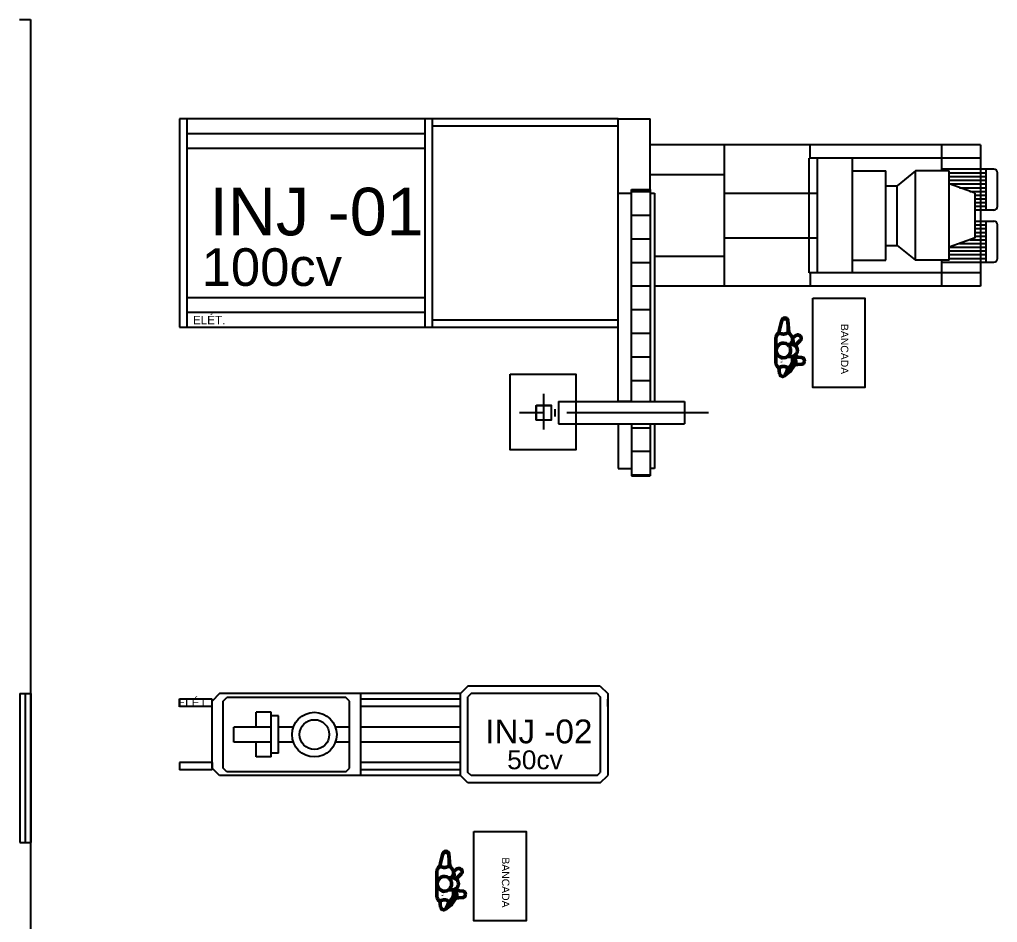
# Model space of a CAD drawing. Header units: metres. Extents: x 257 to 767, y -173 to 1.
# Drawn here: x 294.94 to 308.09, y -105.72 to -93.58 of the extents above; entities that cross this region are included whole.
import ezdxf

# ---------------------------------------------------------------- set-up
doc = ezdxf.new("R2010")
doc.units = ezdxf.units.M
doc.header["$LTSCALE"] = 10
doc.linetypes.add('CENTER2', pattern=[28.575, 19.05, -3.175, 3.175, -3.175])
doc.layers.get('0').update_dxf_attribs({"color": 254})
doc.layers.add('AM_6', color=2, linetype='Continuous', lineweight=35)
doc.layers.add('Visible (ANSI)', color=7, linetype='Continuous', lineweight=50)
for name, color, linetype in [('B-Matriz', 255, 'Continuous'), ('dim', 252, 'Continuous'), ('ELETEXTO LUMINÁRIAS', 254, 'Continuous'), ('Parede', 254, 'Continuous')]:
    doc.layers.add(name, color=color, linetype=linetype)
doc.layers.add('Janelas', color=254, linetype='Continuous', plot=False)
doc.styles.add('ARIAL', font='')
doc.styles.get("Standard").update_dxf_attribs({"font": ''})
doc.styles.get('ARIAL').set_extended_font_data('Arial')
doc.styles.get('Standard').set_extended_font_data('Arial')
pattern_1 = [(360, (469.80824, 59.047), (9e-17, 0.3175), [])]

# ---------------------------------------------------------------- blocks, each defined once
blk = doc.blocks.new('SE1270')
at = {"layer": 'B-Matriz', "color": 7, "linetype": 'Continuous'}
for p, q in [((167.119, 137.221), (167.119, 137.421)), ((167.119, 137.421), (167.319, 137.421)), ((167.319, 137.421), (167.319, 137.221)), ((167.319, 137.221), (167.119, 137.221))]:
    blk.add_line(p, q, dxfattribs=at)
blk = doc.blocks.new('MILACRON')
at = {"layer": 'B-Matriz', "color": 254, "linetype": 'Continuous'}
for p, q in [((133.288, 141.167), (133.388, 141.267)), ((133.388, 141.267), (134.488, 141.267)), ((133.562, 141.267), (133.462, 141.267)), ((134.314, 141.267), (134.414, 141.267)), ((134.588, 141.167), (134.488, 141.267)), ((133.288, 141.167), (133.288, 139.388)), ((134.588, 141.167), (134.588, 139.388)), ((133.288, 139.388), (133.388, 139.288)), ((134.588, 139.388), (134.488, 139.288)), ((134.488, 139.288), (133.388, 139.288)), ((133.388, 139.288), (133.388, 136.047)), ((133.462, 139.288), (133.462, 137.947)), ((133.562, 139.288), (133.562, 137.947)), ((133.838, 139.288), (133.838, 137.947)), ((134.038, 139.288), (134.038, 137.947)), ((134.314, 139.288), (134.314, 137.947)), ((134.414, 139.288), (134.414, 137.947)), ((134.488, 139.288), (134.488, 136.047)), ((134.488, 137.947), (133.388, 137.947)), ((134.438, 137.947), (133.438, 137.947)), ((133.488, 137.797), (133.438, 137.747)), ((134.388, 137.797), (133.488, 137.797)), ((133.838, 137.797), (133.838, 137.606)), ((134.038, 137.797), (134.038, 137.606)), ((134.438, 137.747), (134.388, 137.797)), ((133.438, 137.747), (133.438, 136.147)), ((134.438, 137.747), (134.438, 136.147)), ((133.838, 137.04), (133.838, 136.84)), ((134.038, 137.04), (134.038, 136.84)), ((134.238, 136.74), (133.638, 136.74)), ((133.638, 136.74), (133.638, 136.54)), ((134.188, 136.84), (133.688, 136.84)), ((133.688, 136.84), (133.688, 136.74)), ((133.838, 136.74), (133.838, 136.24)), ((134.038, 136.74), (134.038, 136.24)), ((134.188, 136.84), (134.188, 136.74)), ((134.238, 136.74), (134.238, 136.54)), ((133.838, 136.54), (133.638, 136.54)), ((134.238, 136.54), (134.038, 136.54)), ((134.038, 136.24), (133.838, 136.24)), ((133.488, 136.097), (133.438, 136.147)), ((134.388, 136.097), (133.488, 136.097)), ((134.438, 136.147), (134.388, 136.097)), ((133.388, 136.047), (133.488, 135.947)), ((134.488, 136.047), (134.388, 135.947)), ((133.562, 135.947), (133.462, 135.947)), ((133.462, 135.947), (133.462, 135.507)), ((134.388, 135.947), (133.488, 135.947)), ((133.562, 135.947), (133.562, 135.507)), ((134.314, 135.947), (134.314, 135.507)), ((134.314, 135.947), (134.414, 135.947)), ((134.414, 135.947), (134.414, 135.507)), ((133.462, 135.507), (133.562, 135.507)), ((134.314, 135.507), (134.414, 135.507))]:
    blk.add_line(p, q, dxfattribs=at)
at = {"layer": 'B-Matriz', "color": 254, "linetype": 'CENTER2'}
for p, q in [((133.388, 141.125), (133.429, 141.167)), ((133.388, 141.125), (133.388, 139.429)), ((133.429, 141.167), (134.447, 141.167)), ((134.488, 141.125), (134.447, 141.167)), ((134.488, 141.125), (134.488, 139.429)), ((133.388, 139.429), (133.429, 139.388)), ((134.447, 139.388), (133.429, 139.388)), ((134.488, 139.429), (134.447, 139.388))]:
    blk.add_line(p, q, dxfattribs=at)
at = {"layer": 'B-Matriz', "color": 254, "linetype": 'Continuous'}
for radius in [0.3, 0.2]:
    blk.add_circle((133.938, 137.323), radius, dxfattribs=at)
blk = doc.blocks.new('FDS_92a7681d-361a-4aa8-8bfe-e519ea100e7b_Asset')
at = {"layer": 'Visible (ANSI)', "color": 0}
for p, q in [((-132, 273), (-152, 192)), ((-111, 357), (-132, 273)), ((-15, 203), (-31, 357)), ((-31, 351), (-28, 262)), ((-28, 262), (-25, 193)), ((40, 128), (79, 156)), ((132, 152), (138, 146)), ((-44, 53), (-44, 53)), ((17, 37), (-33, 37)), ((1, 45), (1, 45)), ((32, 98), (32, 36)), ((105, 58), (79, 33)), ((137, 89), (105, 58)), ((17, -126), (-33, -126)), ((32, -124), (32, -186)), ((99, -44), (99, -44)), ((0, -134), (0, -134)), ((19, -158), (19, -158)), ((21, -293), (58, -242)), ((57, -243), (21, -292)), ((65, -234), (67, -234)), ((111, -137), (76, -134)), ((105, -232), (153, -230)), ((156, -141), (111, -137)), ((191, -194), (192, -185)), ((-147, -314), (-153, -276)), ((-141, -359), (-147, -314)), ((1, -325), (-77, -384)), ((-64, -368), (-46, -327)), ((-46, -327), (-30, -288)), ((13, -300), (13, -300))]:
    blk.add_line(p, q, dxfattribs=at)
at = {"layer": 'Visible (ANSI)', "color": 0, "extrusion": (0, 0, -1)}
for centre, radius, start, end in [((71, 353), 40, 3.6289, 173.8997), ((89, 176), 65, 10.3886, 14.2288), ((45, 200), 30, 173.8997, 185.0696), ((-103, 124), 40, 53.4587, 69.5368), ((-25, 71), 10, 315.6047, 315.6048), ((-25, 71), 10, 159.7064, 225.8781), ((-31, 55), 8, 191.6496, 257.2365), ((-109, 118), 40, 202.3805, 225.9587), ((89, -44), 99, 235.3736, 0), ((27, -198), 61, 169.093, 202.6945), ((-49, -203), 9, 343.263, 114.3092), ((-67, -193), 10, 32.9677, 208.1441), ((-69, -184), 8, 356.3441, 171.8789), ((101, -353), 40, 232.4111, 351.4533), ((89, -263), 65, 197.47, 203.3745), ((17, -301), 30, 181.8089, 235.6527), ((-21, -270), 12.5, 23.6278, 23.6423), ((-11, -285), 12.5, 215.6963, 224.7776)]:
    blk.add_arc(centre, radius, start, end, dxfattribs=at)
at = {"layer": 'Visible (ANSI)', "color": 0}
for centre, start, end in [((-69, -182), 157.4674, 157.4688), ((-69, -182), 204.668, 204.6684), ((151, -190), 272.5, 288.5782), ((152, -181), 61.4218, 85)]:
    blk.add_arc(centre, 40, start, end, dxfattribs=at)
at = {"layer": 'Visible (ANSI)', "color": 0, "extrusion": (0, 0, -1)}
for centre, major_axis, ratio, start_param, end_param in [((-89, -44), (-99, 0), 0.999996, 0, 2.175405), ((17, -44), (-81.5, 0), 0.994803, 1.570796, 1.760239), ((48, -234), (4.9, -11.5), 0.964839, 5.599828, 5.771161), ((-100, -353), (22.8, 35.3), 0.938026, 1.394254, 1.708407), ((12, -263), (2.76, 3.29), 0.154581, 3.750816, 3.752076)]:
    blk.add_ellipse(centre, major_axis=major_axis, ratio=ratio, start_param=start_param, end_param=end_param, dxfattribs=at)
at = {"layer": 'Visible (ANSI)', "color": 0}
for centre, major_axis, ratio, start_param, end_param in [((-27, -198), (-54.5, 28.3), 0.992931, 5.812783, 5.812797), ((-27, -198), (-54.5, 28.3), 0.992931, 5.571446, 5.571501), ((50, -201), (-7.55, -0.57), 0.721796, 4.372445, 4.516697), ((69, -183), (-6.9, 0.24), 0.722047, 4.345706, 4.786606), ((-17, -301), (15.8, -25.5), 0.919138, 0.09354, 1.614755)]:
    blk.add_ellipse(centre, major_axis=major_axis, ratio=ratio, start_param=start_param, end_param=end_param, dxfattribs=at)
for points, knots in [([(-111, 357), (-110, 357), (-110, 357), (-110, 359), (-110, 360), (-108, 362), (-108, 364), (-106, 366), (-105, 367), (-103, 370), (-101, 371), (-96, 374), (-94, 375), (-89, 377), (-86, 378), (-81, 379), (-78, 379), (-72, 380), (-70, 380), (-64, 379), (-61, 378), (-55, 377), (-53, 376), (-48, 373), (-45, 372), (-42, 370), (-41, 369), (-39, 366), (-38, 365), (-36, 363), (-35, 362), (-33, 359), (-33, 358), (-32, 356), (-32, 355), (-31, 354), (-31, 353), (-31, 352)], [15.008551, 15.008551, 15.008551, 15.008551, 15.042896, 15.042896, 15.572912, 15.572912, 16.102929, 16.102929, 16.632945, 16.632945, 17.470412, 17.470412, 18.307878, 18.307878, 19.145345, 19.145345, 19.982812, 19.982812, 20.820278, 20.820278, 21.657745, 21.657745, 22.495211, 22.495211, 23.332678, 23.332678, 23.862694, 23.862694, 24.392711, 24.392711, 24.922727, 24.922727, 25.452744, 25.452744, 25.848287, 25.848287, 26.150925, 26.150925, 26.150925, 26.150925]), ([(-31, 352), (-31, 352), (-31, 352), (-31, 352), (-31, 351), (-31, 351), (-31, 351), (-31, 351)], [17.3663364, 17.3663364, 17.3663364, 17.3663364, 17.4021233, 17.4021233, 17.578507, 17.578507, 17.5972984, 17.5972984, 17.5972984, 17.5972984]), ([(-191, 114), (-191, 115), (-191, 115), (-191, 117), (-191, 118), (-191, 122), (-191, 125), (-190, 131), (-189, 136), (-185, 148), (-181, 156), (-172, 171), (-166, 178), (-157, 185), (-155, 186), (-153, 187)], [0.000041, 0.000041, 0.000041, 0.000041, 0.22856, 0.22856, 0.566632, 0.566632, 1.335182, 1.335182, 2.656096, 2.656096, 5.263054, 5.263054, 7.917737, 7.917737, 8.596799, 8.596799, 8.596799, 8.596799]), ([(-109, 178), (-116, 179), (-122, 181), (-134, 183), (-138, 184), (-146, 186), (-149, 187), (-153, 187), (-153, 187), (-153, 187)], [0.000025, 0.000025, 0.000025, 0.000025, 2.22754, 2.22754, 4.272799, 4.272799, 6.523502, 6.523502, 8.236706, 8.236706, 8.236706, 8.236706]), ([(-52, 183), (-54, 183), (-55, 182), (-58, 181), (-60, 181), (-64, 179), (-66, 179), (-71, 178), (-73, 177), (-78, 176), (-80, 176), (-85, 176), (-87, 176), (-92, 176), (-94, 176), (-99, 176), (-101, 176), (-105, 177), (-107, 178), (-109, 178)], [15.481721, 15.481721, 15.481721, 15.481721, 15.965824, 15.965824, 16.609722, 16.609722, 17.289414, 17.289414, 17.969106, 17.969106, 18.648797, 18.648797, 19.328489, 19.328489, 20.008181, 20.008181, 20.687873, 20.687873, 21.213722, 21.213722, 21.213722, 21.213722]), ([(-28, 193), (-29, 193), (-32, 192), (-40, 188), (-46, 186), (-52, 183)], [0.000266, 0.000266, 0.000266, 0.000266, 2.563841, 2.563841, 5.126676, 5.126676, 5.126676, 5.126676]), ([(-26, 193), (-26, 193), (-26, 193), (-27, 194), (-27, 194), (-28, 193)], [1.065013, 1.065013, 1.065013, 1.065013, 1.08874, 1.08874, 2.177493, 2.177493, 2.177493, 2.177493]), ([(-26, 193), (-18, 190), (-11, 185), (-3, 177), (-1, 176), (0, 174)], [0, 0, 0, 0, 2.678301, 2.678301, 3.249027, 3.249027, 3.249027, 3.249027]), ([(-18, 189), (-18, 189), (-18, 189), (-18, 189), (-18, 190), (-18, 190), (-17, 190), (-17, 191), (-17, 191), (-17, 191), (-16, 192), (-16, 193), (-16, 193), (-16, 193), (-16, 194), (-16, 194), (-15, 195), (-15, 195), (-15, 196), (-15, 196), (-15, 196), (-15, 196), (-15, 196), (-15, 197), (-15, 197)], [-0.4502566, -0.4502566, -0.4502566, -0.4502566, -0.4375, -0.4375, -0.4375, -0.3991531, -0.3991531, -0.3991531, -0.375, -0.375, -0.375, -0.2681938, -0.2681938, -0.2681938, -0.25, -0.25, -0.25, -0.131596, -0.131596, -0.131596, -0.125, -0.125, -0.125, -0.0368129, -0.0368129, -0.0368129, -0.0368129]), ([(-12, 188), (-11, 187), (-11, 187), (-11, 185), (-10, 185), (-10, 184)], [0, 0, 0, 0, 0.3206308, 0.3206308, 0.7146659, 0.7146659, 0.7146659, 0.7146659]), ([(0, 174), (8, 167), (14, 158), (25, 138), (29, 128), (32, 110), (32, 104), (32, 98)], [0, 0, 0, 0, 4.644157, 4.644157, 8.828648, 8.828648, 11.099315, 11.099315, 11.099315, 11.099315]), ([(89, 162), (91, 162), (92, 163), (94, 163), (96, 164), (97, 164), (99, 164), (101, 164), (102, 164), (104, 164), (106, 164), (107, 164), (109, 164), (110, 164), (112, 163), (113, 163), (115, 163), (116, 162), (117, 162), (119, 161), (120, 160), (121, 160), (123, 159), (124, 158), (125, 158), (126, 157), (127, 156), (128, 155), (130, 154), (131, 153), (132, 152), (132, 152), (132, 152), (132, 152)], [-1, -1, -1, -1, -0.9001, -0.9001, -0.9001, -0.8002001, -0.8002001, -0.8002001, -0.7003001, -0.7003001, -0.7003001, -0.6004001, -0.6004001, -0.6004001, -0.5005002, -0.5005002, -0.5005002, -0.4006002, -0.4006002, -0.4006002, -0.3007002, -0.3007002, -0.3007002, -0.2008003, -0.2008003, -0.2008003, -0.1009003, -0.1009003, -0.1009003, -0.0010003, -0.0010003, -0.0010003, 0, 0, 0, 0]), ([(138, 146), (138, 146), (138, 146), (138, 146), (139, 145), (140, 143), (141, 142), (142, 141), (142, 140), (143, 139), (144, 138), (145, 136), (145, 135), (146, 134), (146, 133), (147, 131), (147, 130), (148, 128), (148, 127), (148, 125), (149, 124), (149, 122), (149, 121), (149, 119), (149, 118), (149, 116), (149, 114), (149, 113), (149, 111), (148, 109), (148, 108), (147, 106), (147, 104), (146, 102)], [-1, -1, -1, -1, -0.9990278, -0.9990278, -0.9990278, -0.899125, -0.899125, -0.899125, -0.7992223, -0.7992223, -0.7992223, -0.6993195, -0.6993195, -0.6993195, -0.5994167, -0.5994167, -0.5994167, -0.4995139, -0.4995139, -0.4995139, -0.3996111, -0.3996111, -0.3996111, -0.2997083, -0.2997083, -0.2997083, -0.1998056, -0.1998056, -0.1998056, -0.0999028, -0.0999028, -0.0999028, 0, 0, 0, 0]), ([(-191, -130), (-191, -119), (-191, -108), (-192, -88), (-192, -78), (-192, -63), (-192, -57), (-192, -49), (-192, -48), (-192, -44), (-192, -41), (-192, -37), (-192, -35), (-192, -30), (-192, -27), (-192, -16), (-192, -8), (-191, 13), (-191, 27), (-191, 41)], [0, 0, 0, 0, 3.31568, 3.31568, 6.671263, 6.671263, 8.725308, 8.725308, 9.170186, 9.170186, 9.919849, 9.919849, 10.589212, 10.589212, 11.635853, 11.635853, 14.39648, 14.39648, 18.760079, 18.760079, 18.760079, 18.760079]), ([(-33, -126), (-31, -124), (-29, -122), (-25, -119), (-23, -117), (-19, -113), (-17, -111), (-14, -107), (-12, -105), (-9, -101), (-8, -98), (-4, -92), (-2, -88), (1, -80), (2, -76), (5, -67), (6, -62), (7, -53), (7, -49), (7, -40), (7, -35), (6, -26), (5, -22), (2, -13), (1, -8), (-2, 0), (-4, 4), (-8, 10), (-9, 12), (-12, 16), (-14, 19), (-17, 23), (-19, 25), (-23, 29), (-25, 30), (-29, 34), (-31, 36), (-33, 37)], [-24.183744, -24.183744, -24.183744, -24.183744, -23.332292, -23.332292, -22.545809, -22.545809, -21.759326, -21.759326, -20.972843, -20.972843, -20.18636, -20.18636, -18.887317, -18.887317, -17.588274, -17.588274, -16.28923, -16.28923, -14.990187, -14.990187, -13.691144, -13.691144, -12.392101, -12.392101, -11.093058, -11.093058, -9.794015, -9.794015, -9.007532, -9.007532, -8.221049, -8.221049, -7.434566, -7.434566, -6.648083, -6.648083, -5.796631, -5.796631, -5.796631, -5.796631]), ([(99, -44), (99, -39), (98, -34), (96, -23), (94, -18), (90, -8), (88, -3), (82, 6), (78, 10), (71, 17), (67, 20), (58, 26), (53, 29), (43, 33), (38, 35), (28, 37), (22, 37), (17, 37)], [12.470996, 12.470996, 12.470996, 12.470996, 14.02855, 14.02855, 15.586104, 15.586104, 17.143658, 17.143658, 18.701212, 18.701212, 20.261408, 20.261408, 21.821603, 21.821603, 23.381798, 23.381798, 24.941993, 24.941993, 24.941993, 24.941993]), ([(32, 110), (34, 107), (35, 103), (40, 92), (41, 84), (42, 68), (41, 61), (38, 53)], [2.050559, 2.050559, 2.050559, 2.050559, 3.897504, 3.897504, 7.759678, 7.759678, 11.26289, 11.26289, 11.26289, 11.26289]), ([(35, 74), (35, 73), (35, 73), (35, 72), (35, 71), (34, 70), (33, 68), (33, 68), (33, 68), (32, 68)], [-0.8438788, -0.8438788, -0.8438788, -0.8438788, -0.7618962, -0.7618962, -0.7618962, -0.5714216, -0.5714216, -0.5714216, -0.5590297, -0.5590297, -0.5590297, -0.5590297]), ([(38, 53), (38, 53), (38, 52), (38, 52), (37, 51), (36, 50), (36, 50), (35, 49), (34, 49), (32, 49)], [-0.3574043, -0.3574043, -0.3574043, -0.3574043, -0.2857293, -0.2857293, -0.2857293, -0.142868, -0.142868, -0.142868, -0.0061129, -0.0061129, -0.0061129, -0.0061129]), ([(32, 36), (33, 36), (33, 36), (38, 35), (43, 33), (53, 29), (58, 26), (67, 20), (71, 17), (78, 10), (82, 6), (88, -3), (90, -8), (94, -18), (96, -23), (98, -34), (99, -39), (99, -44)], [1.511058, 1.511058, 1.511058, 1.511058, 1.561302, 1.561302, 3.122604, 3.122604, 4.683906, 4.683906, 6.245208, 6.245208, 7.803651, 7.803651, 9.362093, 9.362093, 10.920536, 10.920536, 12.478978, 12.478978, 12.478978, 12.478978]), ([(79, 33), (78, 32), (77, 31), (75, 29), (74, 28), (72, 26), (71, 25), (70, 24), (69, 24), (68, 23), (68, 23), (68, 22), (67, 22), (67, 22), (67, 22), (67, 22), (66, 21), (66, 21), (66, 21), (66, 21), (66, 21), (66, 21)], [-1, -1, -1, -1, -0.9285714, -0.9285714, -0.9285714, -0.8571429, -0.8571429, -0.8571429, -0.8214286, -0.8214286, -0.8214286, -0.8125, -0.8125, -0.8125, -0.8035714, -0.8035714, -0.8035714, -0.7946429, -0.7946429, -0.7946429, -0.7927944, -0.7927944, -0.7927944, -0.7927944]), ([(17, -126), (22, -126), (28, -125), (38, -123), (43, -122), (53, -117), (58, -115), (67, -109), (71, -105), (78, -98), (82, -94), (88, -85), (90, -81), (94, -71), (96, -65), (98, -55), (99, -49), (99, -44)], [0, 0, 0, 0, 1.560195, 1.560195, 3.12039, 3.12039, 4.680585, 4.680585, 6.24078, 6.24078, 7.798334, 7.798334, 9.355888, 9.355888, 10.913442, 10.913442, 12.470996, 12.470996, 12.470996, 12.470996]), ([(-153, -276), (-160, -271), (-167, -265), (-178, -251), (-182, -243), (-187, -231), (-188, -227), (-190, -219), (-190, -216), (-191, -211), (-191, -209), (-191, -207), (-191, -206), (-191, -204), (-191, -203), (-191, -202)], [0, 0, 0, 0, 2.67052, 2.67052, 5.323485, 5.323485, 6.636029, 6.636029, 7.633458, 7.633458, 8.142136, 8.142136, 8.40093, 8.40093, 8.659308, 8.659308, 8.659308, 8.659308]), ([(-153, -276), (-153, -275), (-152, -275), (-148, -273), (-145, -272), (-136, -268), (-129, -267), (-118, -263), (-113, -262), (-109, -261)], [0.000082, 0.000082, 0.000082, 0.000082, 1.94425, 1.94425, 4.117837, 4.117837, 6.701515, 6.701515, 8.232609, 8.232609, 8.232609, 8.232609]), ([(-109, -261), (-107, -260), (-105, -260), (-101, -259), (-98, -259), (-94, -259), (-91, -258), (-87, -258), (-85, -259), (-80, -259), (-78, -259), (-73, -260), (-71, -261), (-67, -262), (-64, -262), (-61, -264), (-59, -265), (-56, -266), (-54, -266), (-53, -267)], [17.376663, 17.376663, 17.376663, 17.376663, 17.911272, 17.911272, 18.575275, 18.575275, 19.239279, 19.239279, 19.903283, 19.903283, 20.567286, 20.567286, 21.23129, 21.23129, 21.895294, 21.895294, 22.529922, 22.529922, 22.971851, 22.971851, 22.971851, 22.971851]), ([(9, -252), (9, -252), (9, -252), (9, -252), (-32, -258), (50, -245), (9, -252)], [-0.06219732343, -0.06219732343, -0.06219732343, -0.06219732343, -0.06219641255, -0.06219641255, -0.06219641255, -0.06218691031, -0.06218691031, -0.06218691031, -0.06218691031]), ([(0, -263), (-6, -269), (-13, -275), (-23, -280), (-25, -281), (-27, -282)], [0, 0, 0, 0, 2.681872, 2.681872, 3.36781, 3.36781, 3.36781, 3.36781]), ([(9, -252), (9, -252), (9, -252), (9, -252), (9, -252), (31, -252), (-13, -251), (9, -252)], [-1.46288517286, -1.46288517286, -1.46288517286, -1.46288517286, -1.46288361896, -1.46288361896, -1.46288361896, -1.46288360896, -1.46287514758, -1.46287514758, -1.46287514758, -1.46287514758]), ([(32, -186), (32, -196), (31, -205), (26, -222), (23, -231), (14, -246), (9, -253), (2, -261), (1, -262), (0, -263)], [0, 0, 0, 0, 3.372282, 3.372282, 6.768712, 6.768712, 10.386538, 10.386538, 11.103832, 11.103832, 11.103832, 11.103832]), ([(0, -263), (1, -263), (1, -263), (2, -263), (3, -263), (5, -263), (7, -264), (9, -265), (12, -266), (14, -268), (15, -269), (16, -270), (16, -271), (17, -272), (18, -273), (18, -275), (19, -277), (20, -279), (20, -281), (21, -283), (21, -285), (20, -286), (20, -287), (20, -289), (20, -290), (19, -291), (19, -292), (18, -292)], [-0.6589282, -0.6589282, -0.6589282, -0.6589282, -0.6428571, -0.6428571, -0.6428571, -0.5714286, -0.5714286, -0.5714286, -0.4761905, -0.4761905, -0.4761905, -0.4285714, -0.4285714, -0.4285714, -0.3809524, -0.3809524, -0.3809524, -0.2857143, -0.2857143, -0.2857143, -0.2142857, -0.2142857, -0.2142857, -0.1428571, -0.1428571, -0.1428571, -0.0746954, -0.0746954, -0.0746954, -0.0746954]), ([(21, -255), (20, -254), (19, -254), (18, -253), (16, -253), (14, -252), (12, -252), (12, -251), (11, -251), (10, -251), (10, -251), (10, -251), (10, -251)], [-0.9980512, -0.9980512, -0.9980512, -0.9980512, -0.7923178, -0.7923178, -0.7923178, -0.3563773, -0.3563773, -0.3563773, -0.138407, -0.138407, -0.138407, -0.1318201, -0.1318201, -0.1318201, -0.1318201]), ([(10, -252), (10, -252), (10, -252), (12, -252), (13, -252), (15, -253), (16, -253), (19, -254), (20, -254), (21, -255)], [-1.3516, -1.3516, -1.3516, -1.3516, -1.181291, -1.181291, -0.778515, -0.778515, -0.39897, -0.39897, -0.000624, -0.000624, -0.000624, -0.000624]), ([(21, -255), (22, -255), (23, -256), (26, -258), (27, -258), (30, -260), (31, -261), (33, -262), (34, -262), (37, -261), (39, -260), (41, -257), (42, -256), (42, -256)], [-46.402476, -46.402476, -46.402476, -46.402476, -43.360617, -43.360617, -40.966111, -40.966111, -37.097931, -37.097931, -32.598241, -32.598241, -27.036941, -27.036941, -26.261639, -26.261639, -26.261639, -26.261639]), ([(23, -229), (28, -222), (34, -216), (47, -202), (53, -194), (59, -188)], [3.372761, 3.372761, 3.372761, 3.372761, 6.204471, 6.204471, 10.156957, 10.156957, 10.156957, 10.156957]), ([(76, -134), (74, -134), (72, -134), (70, -134), (68, -134), (66, -134), (64, -133), (63, -133), (62, -133), (60, -133), (60, -133), (60, -133), (60, -133), (59, -133), (59, -133), (59, -133), (58, -133), (57, -133), (57, -133), (56, -133), (54, -134), (53, -134), (52, -134), (51, -134), (50, -134), (50, -134), (49, -134), (48, -135), (48, -135), (48, -135), (47, -135), (47, -135), (47, -135), (46, -135), (46, -136), (45, -136), (45, -136), (44, -136), (44, -137), (43, -137), (43, -137), (42, -138), (42, -138), (41, -139), (40, -139), (40, -139), (39, -140), (38, -141), (37, -141), (36, -142), (36, -142), (35, -143), (35, -143), (35, -143), (34, -143), (34, -143), (34, -143), (34, -144), (33, -144), (33, -144), (33, -144), (33, -144), (33, -144), (32, -144)], [0, 0, 0, 0, 0.0714286, 0.0714286, 0.0714286, 0.1428571, 0.1428571, 0.1428571, 0.1785714, 0.1785714, 0.1785714, 0.1875, 0.1875, 0.1875, 0.1964286, 0.1964286, 0.1964286, 0.2142857, 0.2142857, 0.2142857, 0.25, 0.25, 0.25, 0.2678571, 0.2678571, 0.2678571, 0.2767857, 0.2767857, 0.2767857, 0.28125, 0.28125, 0.28125, 0.2857143, 0.2857143, 0.2857143, 0.2916667, 0.2916667, 0.2916667, 0.297619, 0.297619, 0.297619, 0.3095238, 0.3095238, 0.3095238, 0.3333333, 0.3333333, 0.3333333, 0.3809524, 0.3809524, 0.3809524, 0.4285714, 0.4285714, 0.4285714, 0.4404762, 0.4404762, 0.4404762, 0.452381, 0.452381, 0.452381, 0.4761905, 0.4761905, 0.4761905, 0.4833417, 0.4833417, 0.4833417, 0.4833417]), ([(51, -196), (51, -196), (50, -196), (50, -196), (49, -196), (47, -196), (46, -196), (45, -197), (44, -198), (43, -199), (42, -199), (41, -200), (41, -202), (40, -202), (40, -203), (40, -204), (40, -205), (40, -205), (41, -206)], [0, 0, 0, 0, 0.0420776, 0.0420776, 0.0420776, 0.2252411, 0.2252411, 0.2252411, 0.4084045, 0.4084045, 0.4084045, 0.591568, 0.591568, 0.591568, 0.7136769, 0.7136769, 0.7136769, 0.8489106, 0.8489106, 0.8489106, 0.8489106]), ([(76, -198), (73, -206), (69, -215), (58, -232), (53, -240), (46, -251), (44, -253), (42, -256)], [0, 0, 0, 0, 3.805324, 3.805324, 7.087246, 7.087246, 8.245589, 8.245589, 8.245589, 8.245589]), ([(77, -183), (79, -191), (79, -199), (77, -213), (74, -219), (68, -232), (63, -238), (57, -243)], [0, 0, 0, 0, 3.894636, 3.894636, 7.473313, 7.473313, 11.227978, 11.227978, 11.227978, 11.227978]), ([(58, -242), (58, -242), (58, -242), (58, -242), (58, -242), (57, -242), (57, -242), (57, -242), (57, -243), (57, -243), (57, -243)], [-0.032543, -0.032543, -0.032543, -0.032543, 0, 0, 0, 0.0594978, 0.0594978, 0.1189956, 0.1189956, 0.1878507, 0.1878507, 0.1878507, 0.1878507]), ([(58, -242), (58, -241), (59, -240), (59, -239), (59, -239), (59, -239), (59, -239)], [0.0000001, 0.0000001, 0.0000001, 0.0000001, 0.7593462, 0.7593462, 0.7593462, 1, 1, 1, 1]), ([(59, -230), (59, -230), (60, -231), (60, -231), (60, -231), (60, -232), (60, -232), (60, -233), (60, -235), (60, -236), (60, -236), (60, -237), (60, -238), (60, -238), (60, -238), (60, -238), (60, -238), (59, -239), (59, -239), (59, -239), (59, -239), (59, -240)], [0.4591253, 0.4591253, 0.4591253, 0.4591253, 0.5, 0.5, 0.5, 0.5618683, 0.5618683, 0.5618683, 0.75, 0.75, 0.75, 0.8564567, 0.8564567, 0.8564567, 0.875, 0.875, 0.875, 0.9375, 0.9375, 0.9375, 1, 1, 1, 1]), ([(59, -239), (59, -238), (60, -237), (60, -237), (60, -236), (60, -235), (60, -234), (60, -233), (59, -232), (59, -232), (59, -231), (59, -231), (59, -231)], [0, 0, 0, 0, 0.1201953, 0.1201953, 0.1201953, 0.2961566, 0.2961566, 0.2961566, 0.4721179, 0.4721179, 0.4721179, 0.5159618, 0.5159618, 0.5159618, 0.5159618]), ([(76, -198), (76, -197), (76, -197), (76, -196), (76, -195), (76, -193), (75, -192), (74, -190), (73, -189), (72, -188), (71, -187), (69, -187), (68, -186), (67, -186), (65, -185), (64, -185), (63, -185), (63, -185), (62, -186), (61, -186), (61, -186), (60, -186)], [0.173555, 0.173555, 0.173555, 0.173555, 0.2381038, 0.2381038, 0.2381038, 0.4285784, 0.4285784, 0.4285784, 0.5714343, 0.5714343, 0.5714343, 0.7142902, 0.7142902, 0.7142902, 0.8571462, 0.8571462, 0.8571462, 0.9285741, 0.9285741, 0.9285741, 1, 1, 1, 1]), ([(69, -178), (69, -178), (68, -178), (68, -178), (67, -178), (66, -178), (65, -179), (64, -179), (63, -180), (62, -181), (62, -182), (61, -183), (61, -184), (61, -184), (61, -185), (61, -185)], [0, 0, 0, 0, 0.0283921, 0.0283921, 0.0283921, 0.2170441, 0.2170441, 0.2170441, 0.4056961, 0.4056961, 0.4056961, 0.5943481, 0.5943481, 0.5943481, 0.6981724, 0.6981724, 0.6981724, 0.6981724]), ([(67, -234), (68, -234), (68, -234), (69, -233), (69, -233), (69, -233), (69, -233), (69, -232), (70, -231), (70, -230), (70, -229), (70, -229), (70, -228), (71, -228), (71, -227), (71, -226), (71, -226), (71, -225), (71, -225)], [-1, -1, -1, -1, -0.75, -0.75, -0.75, -0.7139795, -0.7139795, -0.7139795, -0.5, -0.5, -0.5, -0.4064043, -0.4064043, -0.4064043, -0.2489076, -0.2489076, -0.2489076, -0.2362165, -0.2362165, -0.2362165, -0.2362165]), ([(67, -234), (73, -234), (80, -233), (86, -233), (87, -233), (90, -233), (95, -233), (100, -233), (103, -232), (105, -232)], [0, 0, 0, 0, 0.5, 0.5, 0.5, 0.75, 0.75, 0.75, 1, 1, 1, 1]), ([(77, -183), (77, -183), (77, -183), (76, -182), (76, -181), (75, -181), (75, -180), (74, -179), (74, -179), (73, -179), (73, -179), (72, -178), (72, -178)], [0.6849577, 0.6849577, 0.6849577, 0.6849577, 0.7142909, 0.7142909, 0.7142909, 0.8571467, 0.8571467, 0.8571467, 0.9285745, 0.9285745, 0.9285745, 1, 1, 1, 1]), ([(164, -228), (166, -228), (167, -227), (169, -226), (171, -225), (172, -225), (173, -224), (175, -223), (176, -222), (177, -221), (179, -220), (180, -218), (181, -217), (182, -216), (183, -215), (184, -214), (185, -213), (185, -211), (186, -210), (187, -209), (188, -207), (188, -206), (189, -205), (189, -203), (190, -202), (190, -201), (190, -199), (191, -198), (191, -197), (191, -195), (191, -194), (191, -194), (191, -194), (191, -194)], [0, 0, 0, 0, 0.0999, 0.0999, 0.0999, 0.1997999, 0.1997999, 0.1997999, 0.2996999, 0.2996999, 0.2996999, 0.3995999, 0.3995999, 0.3995999, 0.4994998, 0.4994998, 0.4994998, 0.5993998, 0.5993998, 0.5993998, 0.6992998, 0.6992998, 0.6992998, 0.7991997, 0.7991997, 0.7991997, 0.8990997, 0.8990997, 0.8990997, 0.9989997, 0.9989997, 0.9989997, 1, 1, 1, 1]), ([(192, -185), (192, -185), (192, -185), (192, -185), (192, -183), (192, -182), (192, -180), (192, -179), (192, -178), (192, -176), (192, -175), (191, -173), (191, -172), (191, -171), (190, -169), (190, -168), (189, -166), (189, -165), (188, -164), (187, -162), (187, -161), (186, -160), (185, -158), (184, -157), (183, -156), (182, -155), (181, -153), (180, -152), (178, -151), (177, -150), (176, -149), (174, -148), (173, -147), (171, -146)], [0, 0, 0, 0, 0.0009722, 0.0009722, 0.0009722, 0.100875, 0.100875, 0.100875, 0.2007777, 0.2007777, 0.2007777, 0.3006805, 0.3006805, 0.3006805, 0.4005833, 0.4005833, 0.4005833, 0.5004861, 0.5004861, 0.5004861, 0.6003889, 0.6003889, 0.6003889, 0.7002917, 0.7002917, 0.7002917, 0.8001944, 0.8001944, 0.8001944, 0.9000972, 0.9000972, 0.9000972, 1, 1, 1, 1]), ([(-53, -267), (-51, -268), (-49, -269), (-42, -272), (-37, -275), (-31, -278), (-29, -280), (-28, -281), (-27, -282), (-27, -282)], [0, 0, 0, 0, 0.742501, 0.742501, 3.322095, 3.322095, 5.008322, 5.008322, 6.43157, 6.43157, 6.43157, 6.43157]), ([(6, -285), (5, -284), (4, -283), (4, -283), (3, -282), (2, -281), (2, -281), (1, -280), (1, -280), (1, -280), (0, -279), (-2, -278), (-3, -277), (-4, -276), (-5, -276), (-6, -275), (-8, -274), (-9, -273), (-11, -273), (-11, -273), (-11, -273), (-11, -273)], [-1, -1, -1, -1, -0.8600544, -0.8600544, -0.8600544, -0.75, -0.75, -0.75, -0.7023724, -0.7023724, -0.7023724, -0.5, -0.5, -0.5, -0.3712395, -0.3712395, -0.3712395, -0.0870628, -0.0870628, -0.0870628, -0.0801681, -0.0801681, -0.0801681, -0.0801681]), ([(6, -285), (6, -285), (6, -286), (6, -286), (7, -287), (9, -289), (10, -291), (10, -291), (10, -291), (10, -292), (11, -292), (11, -293), (11, -294), (12, -294), (12, -295), (12, -296), (12, -296), (12, -296), (12, -296), (13, -297), (13, -298), (13, -299), (13, -299), (13, -299), (13, -299), (13, -300), (13, -300), (13, -301), (13, -301), (13, -301), (13, -302)], [0, 0, 0, 0, 0.0263229, 0.0263229, 0.0263229, 0.25, 0.25, 0.25, 0.2928316, 0.2928316, 0.2928316, 0.375, 0.375, 0.375, 0.4736985, 0.4736985, 0.4736985, 0.5, 0.5, 0.5, 0.6428571, 0.6428571, 0.6428571, 0.6503076, 0.6503076, 0.6503076, 0.75, 0.75, 0.75, 0.8046607, 0.8046607, 0.8046607, 0.8046607]), ([(41, -264), (41, -265), (41, -265), (39, -269), (36, -273), (33, -277)], [7.561875, 7.561875, 7.561875, 7.561875, 7.733884, 7.733884, 10.473832, 10.473832, 10.473832, 10.473832])]:
    blk.add_open_spline(points, degree=3, knots=knots, dxfattribs=at)
for points in [[(-15, 199), (-14, 196), (-13, 192), (-12, 188)], [(-13, 193), (-10, 188), (-6, 183), (-3, 177)], [(-10, 184), (-10, 184), (-10, 184), (-10, 184)], [(0, 174), (0, 174), (0, 174), (0, 174)], [(-191, 41), (-191, 66), (-191, 90), (-191, 114)], [(18, 65), (18, 65), (18, 65), (18, 65)], [(30, 120), (33, 123), (37, 125), (40, 128)], [(32, 84), (33, 81), (34, 77), (35, 74)], [(-191, -202), (-191, -178), (-191, -154), (-191, -130)], [(-106, -174), (-106, -174), (-106, -174), (-106, -174)], [(-105, -194), (-105, -194), (-105, -194), (-105, -194)], [(0, -263), (0, -263), (0, -263), (0, -263)], [(0, -263), (0, -263), (0, -263), (0, -263)], [(13, -252), (13, -252), (13, -252), (13, -252)], [(18, -148), (18, -148), (18, -148), (18, -148)], [(41, -208), (41, -207), (41, -207), (41, -206)], [(47, -257), (47, -257), (47, -257), (47, -257)], [(57, -243), (57, -243), (57, -243), (57, -243)], [(60, -237), (59, -238), (59, -240), (58, -242)], [(67, -234), (67, -234), (67, -234), (67, -234)], [(-153, -276), (-153, -276), (-153, -276), (-153, -276)], [(15, -298), (14, -300), (14, -302), (13, -304)], [(18, -292), (17, -294), (16, -296), (15, -298)], [(20, -294), (18, -296), (17, -298), (15, -300)], [(19, -292), (19, -292), (19, -292), (19, -292)], [(20, -279), (20, -279), (20, -279), (20, -279)], [(20, -294), (20, -293), (21, -293), (21, -293)]]:
    blk.add_open_spline(points, degree=3, dxfattribs=at)

msp = doc.modelspace()

# ---------------------------------------------------------------- hatches: boundary and pattern name
h = msp.add_hatch()
h.set_pattern_fill('ANSI31', color=254, scale=0.1, angle=315, style=0)
h.set_pattern_definition(pattern_1)
h.paths.add_polyline_path([(303.167, -98.717), (303.417, -98.717), (303.417, -95.867), (303.167, -95.867), (303.167, -95.917)])
h = msp.add_hatch()
h.set_pattern_fill('ANSI31', color=254, scale=0.1, angle=315, style=0)
h.set_pattern_definition(pattern_1)
h.paths.add_polyline_path([(303.417, -99.017), (303.167, -99.017), (303.167, -99.717), (303.417, -99.717)])

# ---------------------------------------------------------------- linework, layer by layer
msp.add_line((294.937, -93.582), (295.087, -93.582))
at = {"color": 254}
for p, q in [((302.987, -94.917), (297.087, -94.917)), ((300.387, -94.917), (300.387, -97.717)), ((300.487, -94.917), (300.487, -97.717)), ((302.987, -97.717), (302.987, -94.917)), ((302.987, -94.917), (303.417, -94.917)), ((303.417, -95.867), (303.417, -94.917)), ((302.987, -95.017), (300.487, -95.017)), ((300.387, -95.117), (297.187, -95.117)), ((300.387, -95.317), (297.187, -95.317)), ((307.857, -95.267), (303.417, -95.267)), ((304.417, -97.167), (304.417, -95.267)), ((305.567, -95.447), (305.567, -95.267)), ((307.337, -95.617), (307.337, -95.267)), ((307.857, -95.447), (305.557, -95.447)), ((305.557, -96.987), (305.557, -95.447)), ((305.667, -96.987), (305.667, -95.447)), ((306.137, -96.987), (306.137, -95.447)), ((304.417, -95.667), (303.417, -95.667)), ((306.137, -95.617), (306.587, -95.617)), ((306.587, -96.817), (306.587, -95.617)), ((306.987, -95.617), (306.737, -95.817)), ((306.987, -96.817), (306.987, -95.617)), ((307.437, -95.617), (306.987, -95.617)), ((307.937, -95.592), (307.337, -95.592)), ((307.437, -96.817), (307.437, -95.617)), ((307.437, -95.642), (307.937, -95.642)), ((307.437, -95.692), (307.937, -95.692)), ((307.937, -96.142), (307.937, -95.592)), ((308.037, -95.592), (307.937, -95.592)), ((306.587, -95.817), (306.737, -95.817)), ((306.737, -96.617), (306.737, -95.817)), ((307.437, -95.742), (307.937, -95.742)), ((307.437, -95.792), (307.937, -95.792)), ((307.787, -95.917), (307.437, -95.792)), ((307.577, -95.842), (307.937, -95.842)), ((302.987, -95.917), (303.167, -95.917)), ((302.987, -98.717), (302.987, -95.917)), ((303.167, -95.917), (303.167, -95.867)), ((303.167, -95.867), (303.417, -95.867)), ((303.167, -98.717), (303.167, -95.917)), ((303.417, -95.867), (303.417, -98.717)), ((303.417, -95.917), (303.477, -95.917)), ((303.477, -95.917), (303.477, -98.717)), ((304.417, -95.917), (305.667, -95.917)), ((307.717, -95.892), (307.937, -95.892)), ((307.787, -96.517), (307.787, -95.917)), ((307.787, -95.942), (307.937, -95.942)), ((307.787, -95.992), (307.937, -95.992)), ((307.787, -96.042), (307.937, -96.042)), ((307.787, -96.092), (307.937, -96.092)), ((307.937, -96.142), (307.787, -96.142)), ((308.037, -96.142), (307.937, -96.142)), ((307.787, -96.292), (308.037, -96.292)), ((307.787, -96.342), (307.937, -96.342)), ((307.937, -96.842), (307.937, -96.292)), ((307.787, -96.392), (307.937, -96.392)), ((307.787, -96.442), (307.937, -96.442)), ((307.787, -96.492), (307.937, -96.492)), ((304.417, -96.517), (305.667, -96.517)), ((306.587, -96.617), (306.737, -96.617)), ((306.737, -96.617), (306.987, -96.817)), ((307.787, -96.517), (307.437, -96.642)), ((307.577, -96.592), (307.937, -96.592)), ((307.717, -96.542), (307.937, -96.542)), ((304.417, -96.767), (303.477, -96.767)), ((307.437, -96.642), (307.937, -96.642)), ((307.437, -96.692), (307.937, -96.692)), ((307.437, -96.742), (307.937, -96.742)), ((306.137, -96.817), (306.587, -96.817)), ((307.437, -96.817), (306.987, -96.817)), ((307.337, -97.167), (307.337, -96.817)), ((307.337, -96.842), (308.037, -96.842)), ((307.437, -96.792), (307.937, -96.792)), ((307.857, -96.987), (305.557, -96.987)), ((305.567, -96.987), (305.567, -97.167)), ((307.857, -97.167), (303.477, -97.167)), ((297.187, -97.317), (300.387, -97.317)), ((297.187, -97.517), (300.387, -97.517)), ((300.487, -97.617), (302.987, -97.617)), ((297.087, -97.717), (302.987, -97.717)), ((302.187, -98.717), (303.877, -98.717)), ((302.187, -98.717), (302.187, -99.017)), ((303.167, -98.717), (302.987, -98.717)), ((303.167, -98.717), (303.477, -98.717)), ((303.877, -98.717), (303.877, -99.017)), ((302.187, -99.017), (303.877, -99.017)), ((302.987, -99.017), (302.987, -99.617)), ((303.167, -99.017), (303.167, -99.717)), ((303.417, -99.017), (303.417, -99.717)), ((303.477, -99.017), (303.477, -99.617)), ((302.987, -99.617), (303.167, -99.617)), ((303.477, -99.617), (303.417, -99.617)), ((303.167, -99.717), (303.417, -99.717))]:
    msp.add_line(p, q, dxfattribs=at)
at = {"color": 116}
for p, q in [((308.087, -96.092), (308.087, -95.642)), ((308.087, -96.792), (308.087, -96.342))]:
    msp.add_line(p, q, dxfattribs=at)
at = {"color": 254}
msp.add_lwpolyline([(301.534, -98.35), (302.419, -98.35), (302.419, -99.365), (301.534, -99.365)], close=True, dxfattribs=at)
at = {"color": 116}
for centre, start, end in [((308.037, -95.642), 0, 90), ((308.037, -96.092), 270, 0), ((308.037, -96.342), 0, 90), ((308.037, -96.792), 270, 0)]:
    msp.add_arc(centre, 0.05, start, end, dxfattribs=at)
at = {"layer": 'B-Matriz', "color": 254, "linetype": 'CENTER2'}
msp.add_line((302.137, -98.817), (302.137, -98.917), dxfattribs=at)
at = {"layer": 'B-Matriz', "color": 254, "linetype": 'Continuous'}
for points in [[(305.605, -97.326), (306.305, -97.326), (306.305, -98.526), (305.605, -98.526)], [(301.048, -104.497), (301.748, -104.497), (301.748, -105.697), (301.048, -105.697)]]:
    msp.add_lwpolyline(points, close=True, dxfattribs=at)
at = {"layer": 'dim', "color": 254, "ltscale": 0.1}
for p, q in [((297.087, -94.917), (297.087, -97.717)), ((297.187, -94.917), (297.187, -97.717)), ((307.857, -95.267), (307.857, -97.167))]:
    msp.add_line(p, q, dxfattribs=at)
at = {"layer": 'dim', "color": 254, "linetype": 'CENTER2', "ltscale": 0.01}
for p, q in [((301.984, -98.611), (301.984, -99.092)), ((304.201, -98.869), (301.615, -98.869))]:
    msp.add_line(p, q, dxfattribs=at)
at = {"layer": 'dim', "color": 254, "ltscale": 0.1}
msp.add_lwpolyline([(301.887, -98.767), (302.087, -98.767), (302.087, -98.967), (301.887, -98.967)], close=True, dxfattribs=at)
at = {"layer": 'Janelas'}
for p, q in [((294.941, -102.643), (294.941, -104.643)), ((294.941, -102.643), (294.941, -104.643)), ((294.941, -102.643), (295.091, -102.643)), ((295.016, -102.643), (295.016, -104.643)), ((295.091, -102.643), (295.091, -104.643)), ((294.941, -104.643), (295.091, -104.643))]:
    msp.add_line(p, q, dxfattribs=at)
at = {"layer": 'Parede', "color": 254}
msp.add_line((295.087, -93.582), (295.087, -109.475), dxfattribs=at)

# ---------------------------------------------------------------- block references
at = {"color": 254, "linetype": 'Continuous', "lineweight": 5, "xscale": 0.001, "yscale": 0.001, "zscale": 0.001}
for p in [(305.299, -97.985), (300.741, -105.155)]:
    msp.add_blockref('FDS_92a7681d-361a-4aa8-8bfe-e519ea100e7b_Asset', p, dxfattribs=at)
at = {"color": 254, "rotation": 270}
msp.add_blockref('MILACRON', (161.58, 30.745), dxfattribs=at)
at = {"layer": 'B-Matriz', "color": 254}
msp.add_blockref('SE1270', (134.767, -236.189), dxfattribs=at)

# ---------------------------------------------------------------- texts
at = {"layer": 'AM_6', "color": 254, "lineweight": 70, "ltscale": 0.1, "attachment_point": 1}
for s, insert, char_height in [('INJ -01', (297.491, -95.843), 0.64), ('INJ -02', (301.2, -102.991), 0.32)]:
    msp.add_mtext(s, dxfattribs=dict(at, insert=insert, char_height=char_height))
at = {"layer": 'B-Matriz', "color": 254, "linetype": 'Continuous', "char_height": 0.1, "attachment_point": 1, "rotation": 270}
for insert in [(306.081, -97.366), (301.524, -104.536)]:
    msp.add_mtext_dynamic_manual_height_columns('\\pxqc;BANCADA', width=1.28948, gutter_width=5, heights=[0], dxfattribs=dict(at, insert=insert))
at = {"layer": 'ELETEXTO LUMINÁRIAS', "color": 254, "ltscale": 0.05, "style": 'ARIAL'}
for s, height, p in [('100cv', 0.5063, (297.387, -97.162)), ('ELÉT.', 0.1125, (297.269, -97.677)), ('ELÉT.', 0.1125, (297.061, -102.822)), ('50cv', 0.2531, (301.495, -103.659))]:
    msp.add_text(s, height=height, rotation=360, dxfattribs=at).set_placement(p)

doc.saveas('drawing.dxf')
